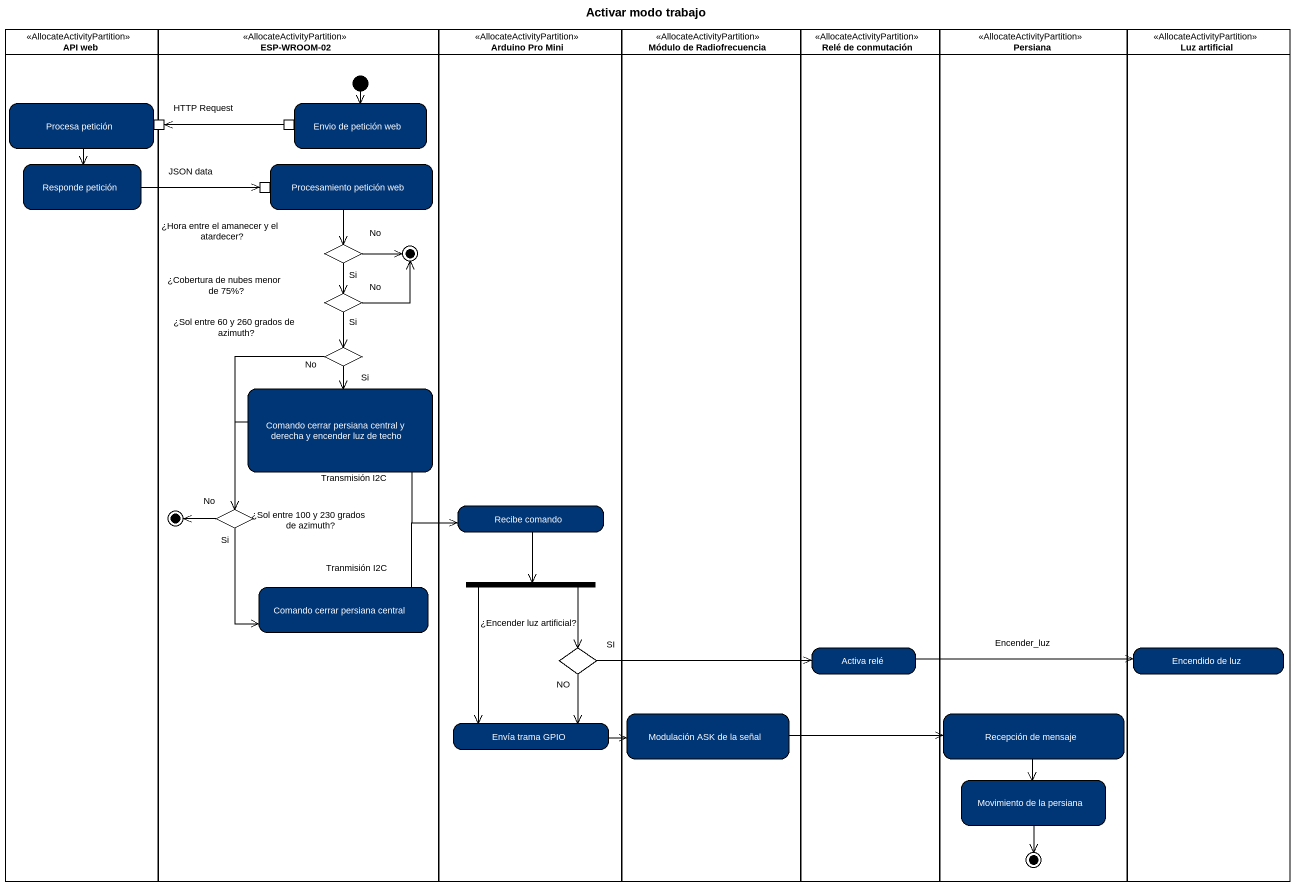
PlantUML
@startuml
title Activar modo trabajo
hide empty description
state "API web" as API_web <<AllocateActivityPartition>> {
  state "Procesa petición" as Procesa_petición #003576 {
    state pin1 <<inputPin>>
  }
  state "Responde petición" as Responde_petición #003576
}
state "ESP-WROOM-02" as ESP_WROOM_02 <<AllocateActivityPartition>> {
  state "Envio de petición web" as Envio_de_petición_web #003576 {
    state "HTTP Request" as HTTP_Request <<outputPin>>
  }
  state "Procesamiento petición web" as Procesamiento_petición_web #003576 {
    state "JSON data" as JSON_data <<inputPin>>
  }
  state "¿Hora entre el amanecer y el atardecer?" as Hora_entre_el_amanecer_y_el <<choice>>
  state final1 <<end>>
  state "¿Cobertura de nubes menor de 75%?" as Cobertura_de_nubes_menor_de <<choice>>
  state "¿Sol entre 60 y 260 grados de azimuth?" as Sol_entre_60_y_260_grados <<choice>>
  state "Comando cerrar persiana central y derecha y encender luz de techo" as Comando_cerrar_persiana #003576
  state final2 <<end>>
  state "¿Sol entre 100 y 230 grados de azimuth?" as Sol_entre_100_y_230_grados <<choice>>
  state "Comando cerrar persiana central" as Comando_cerrar_persiana_2 #003576
  [*] --> Envio_de_petición_web
}
state "Arduino Pro Mini" as Arduino_Pro_Mini <<AllocateActivityPartition>> {
  state "Recibe comando" as Recibe_comando #003576
  state fork1 <<fork>>
  state "¿Encender luz artificial?" as Encender_luz_artificial <<choice>>
  state "Envía trama GPIO" as Envía_trama_GPIO #003576
}
state "Módulo de Radiofrecuencia" as Módulo_de_Radiofrecuencia <<AllocateActivityPartition>> {
  state "Modulación ASK de la señal" as Modulación_ASK_de_la_señal #003576
}
state "Relé de conmutación" as Relé_de_conmutación <<AllocateActivityPartition>> {
  state "Activa relé" as Activa_relé #003576
}
state Persiana <<AllocateActivityPartition>> {
  state "Recepción de mensaje" as Recepción_de_mensaje #003576
  state "Movimiento de la persiana" as Movimiento_de_la_persiana #003576
  Movimiento_de_la_persiana --> [*]
}
state "Luz artificial" as Luz_artificial <<AllocateActivityPartition>> {
  state "Encendido de luz" as Encendido_de_luz #003576
}
Procesa_petición --> Responde_petición
HTTP_Request -left-> pin1
Responde_petición -right-> JSON_data
Procesamiento_petición_web --> Hora_entre_el_amanecer_y_el
Hora_entre_el_amanecer_y_el -right-> final1 : No
Hora_entre_el_amanecer_y_el --> Cobertura_de_nubes_menor_de : Si
Cobertura_de_nubes_menor_de -up-> final1 : No
Cobertura_de_nubes_menor_de --> Sol_entre_60_y_260_grados : Si
Sol_entre_60_y_260_grados --> Comando_cerrar_persiana : Si
Sol_entre_60_y_260_grados --> Sol_entre_100_y_230_grados : No
Comando_cerrar_persiana --> Sol_entre_100_y_230_grados
Comando_cerrar_persiana -right-> Recibe_comando : Transmisión I2C
Sol_entre_100_y_230_grados -left-> final2 : No
Sol_entre_100_y_230_grados --> Comando_cerrar_persiana_2 : Si
Recibe_comando --> fork1
Comando_cerrar_persiana_2 -right-> Recibe_comando : Tranmisión I2C
fork1 --> Encender_luz_artificial
fork1 --> Envía_trama_GPIO
Encender_luz_artificial -right-> Activa_relé : SI
Encender_luz_artificial --> Envía_trama_GPIO : NO
Activa_relé -right-> Encendido_de_luz : Encender_luz
Modulación_ASK_de_la_señal -right-> Recepción_de_mensaje
Recepción_de_mensaje --> Movimiento_de_la_persiana
Envía_trama_GPIO -right-> Modulación_ASK_de_la_señal
@enduml
